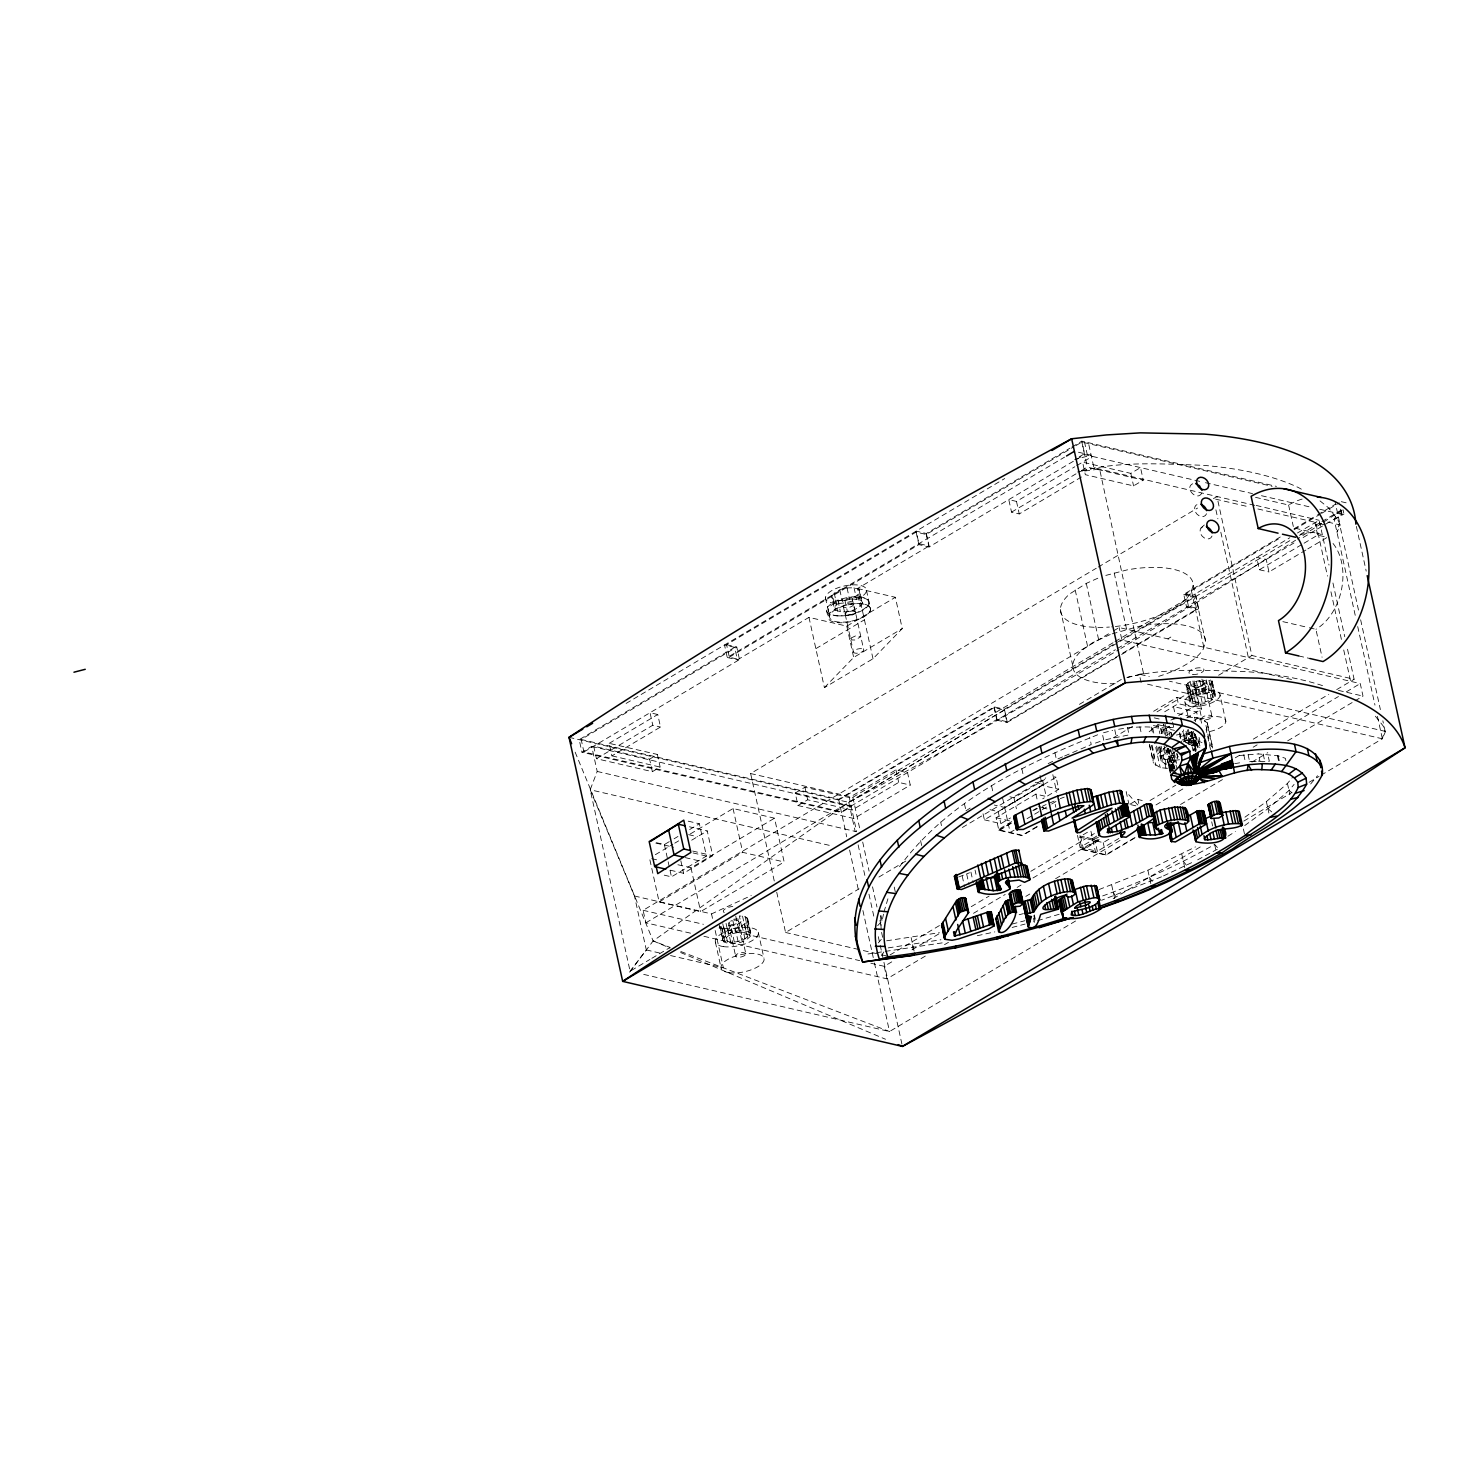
<?xml version="1.0" encoding="UTF-8"?>
<svg xmlns="http://www.w3.org/2000/svg" width="1479" height="1479" viewBox="0 0 1479 1479"><rect width="100%" height="100%" fill="white"/><g stroke="black" fill="none" stroke-linecap="round" stroke-linejoin="round"><path stroke-width="0.75" stroke-dasharray="5 3.75" d="M1176.286 750.315L1167.541 759.245L1169.76 770.411M1177.062 753.846L1177.839 757.396L1169.057 767.749L1169.279 769.098L1176.323 773.24M722.584 940.441L722.676 938.869C728.666 931.234 741.423 928.572 750.167 932.583L750.981 935.486C744.991 943.121 732.234 945.784 723.471 941.772L719.33 925.651L720.218 926.982C728.981 930.994 741.737 928.331 747.727 920.696L746.913 917.793L745.12 916.758L739.352 915.908L742.587 930.698M877.676 925.688L882.113 920.77L883.499 914.151M883.961 911.951L888.454 897.05M1321.006 775.236L1382.366 738.779L1384.825 729.776L1382.847 720.809M1105.83 575.405L1127.035 569.914A67.72 26.899 -12.4 0 1 1193.183 585.296L1190.854 592.82A67.72 26.899 -12.4 0 1 1111.468 626.893M1161.218 733.621L1163.437 729.831L1169.482 726.244L1171.386 734.952M1189.837 702.044L1186.195 686.071L1187.951 683.058L1192.74 680.211L1195.956 694.871L1191.187 697.7L1189.837 702.044C1197.509 706.592 1211.042 703.912 1215.461 695.98L1211.819 680.007L1215.461 695.98M1174.418 769.154L1170.111 749.539L1168.724 751.166L1168.244 752.719L1170.055 755.214L1178.356 756.342M1193.183 585.296L1205.57 641.609L1203.24 649.133A67.72 26.899 -12.4 0 1 1158.205 676.495M1167.707 762.018L1171.276 766.751L1172.865 762.055L1177.894 759.078L1176.674 753.199M1186.195 686.071L1186.62 687.384C1194.293 691.95 1207.825 689.269 1212.244 681.32M1195.494 734.176L1197.787 749.077L1193.96 731.68M808.976 617.353L824.413 687.624L872.998 658.765L902.245 628.593L895.368 597.294L846.801 626.153L808.976 617.353L737.429 659.856L734.675 647.34L579.195 739.685L581.95 752.201L591.711 746.414L597.202 771.446L590.195 789.749L630.091 971.222L649.891 959.464M1147.556 684.204L1382.366 738.779L1385.509 731.439L1383.031 725.745L1373.603 714.006M1355.226 615.319L1334.224 519.758L1337.404 512.437L1343.986 513.971L1343.08 509.867M1168.669 748.725L1173.106 768.895L1160.183 767.638L1153.398 763.072L1152.954 759.892L1154.563 756.416L1163.363 749.465M1167.412 745.915L1160.923 751.036L1160.072 755.954L1165.064 759.319L1174.585 760.261L1175.713 765.327L1166.191 764.403L1161.181 761.019L1162.032 756.12L1168.521 750.999M1187.6 717.038L1200.504 718.295L1207.289 722.861L1207.733 726.041L1206.124 729.517L1211.541 754.179M881.632 955.785L883.795 951.977M1201.632 493.394C1196.714 501.621 1184.106 487.774 1192.721 483.707M899.509 866.712C948.021 800.583 1025.779 763.46 1100.117 733.806M831.753 596.277C837.41 588.143 849.852 586.091 858.855 589.197L862.682 603.21C856.914 611.086 843.178 614.617 834.563 609.459L831.753 596.277L832.085 598.2C840.701 603.358 854.437 599.827 860.205 591.933M862.682 603.21L861.333 600.456C852.329 597.35 839.887 599.42 834.23 607.536L834.563 609.459M629.61 972.184L653.145 940.921L848.78 802.357L1004.259 710.012L1007.014 722.51L1119.64 655.622M630.091 971.222L646.305 949.925L634.454 895.997L590.195 789.749L831.716 845.896M1244.948 817.184L1266.375 801.618L1287.433 783.426L1292.517 777.325M1244.726 825.559L1267.928 808.699L1289.004 790.507L1294.088 784.406M1310.653 783.981L1317.549 775.717M1165.452 736.228L1171.849 731.624M1167.744 749.409L1165.507 753.218L1166.062 754.863L1170.277 757.137L1177.635 757.562M1182.146 740.11L1190.484 735.969L1192.351 732.789L1196.067 749.687M878.323 942.862L881.262 939.424M824.413 687.624L853.679 657.434L902.245 628.593M1149.146 731.754L1157.946 724.802L1159.906 733.769M1200.966 528.058L1204.313 524.971M1170.832 637.042L1167.911 638.873M1097.806 578.234L1086.289 583.392L1069.409 594.133A67.72 26.899 -12.4 0 0 1109.379 627.059M1191.834 731.439L1185.788 735.026L1177.58 737.429M965.99 810.825L971.407 807.257M1321.727 523.307L1312.428 529.316A4817.232 1913.142 -12.4 0 1 1297.434 539.022M1323.576 522.105L1342.156 510.07M670.246 870.188L683.594 873.294L712.712 855.712L707.258 830.939L689.454 826.798M1227.847 836.264L1235.39 831.568M649.632 759.171L657.36 754.438L660.152 767.083L652.368 771.687L596.444 758.69L593.689 746.174L649.632 759.171L652.368 771.687M1280.259 537.006L1183.755 594.336L1186.509 606.852L1295.364 542.146M989.969 809.679L998.196 811.62L1056.08 777.196L1058.742 789.287L1042.713 798.789M626.098 703.431L1004.722 478.53M726.577 644.678L736.764 647.044L739.518 659.56L729.332 657.194L726.577 644.678L916.111 532.107L926.279 534.474L1073.976 446.75M926.335 533.494L929.089 546.01L918.921 543.643L916.167 531.146L926.335 533.494L1070.001 448.155M1071.979 446.991L1081.815 441.149L1276.451 486.388M1119.695 654.938L1007.162 721.77L996.994 719.404L841.403 811.823L583.928 751.979L581.173 739.463L736.764 647.044M1075.954 445.586L1081.852 442.073L1272.162 486.314M734.675 647.34L724.507 644.973L727.261 657.489L1064.547 457.14M729.332 657.194L918.866 544.623L929.034 546.99L1084.606 454.589L1203.222 482.172M872.998 658.765L857.543 588.513L929.089 546.01M583.928 751.979L739.518 659.56M609.182 743.345L657.748 714.505L660.503 727.021L611.936 755.861L609.182 743.345L657.36 754.438M1081.445 476.996L1019.253 513.934L1011.544 512.141L1008.789 499.625L1016.498 501.418L1074.808 466.772M1076.749 465.626L1092.297 456.401M596.444 758.69L652.794 725.228L660.503 727.021M1011.544 512.141L1079.578 471.727M1081.537 470.562L1087.361 467.105L1143.267 480.12L1140.512 467.604L1130.806 473.372L1082.591 462.169L1085.327 474.685L1133.561 485.888L1143.267 480.12M815.853 648.652L864.42 619.793M774.256 880.985L750.629 773.535L1096.253 568.25M1098.231 567.067L1197.546 508.073M1213.446 498.626L1216.94 496.556L1251.881 655.493L1354.117 679.268L1346.74 645.676M656.528 842.734L664.367 844.564L672.15 839.943M674.091 838.778L677.974 836.467M689.639 829.553L699.364 823.766L706.463 856.064L671.466 876.844L661.668 874.57M655.345 854.696L672.834 844.306M674.775 843.159L678.658 840.848M690.323 833.934L733.066 808.532L774.534 818.183L784.166 861.98L700.621 911.6L659.153 901.968L649.521 858.171M691.691 840.183L707.258 830.939M795.24 793.021L804.946 787.253L849.316 797.569L895.941 769.875L907.514 772.556L910.269 785.072L853.919 818.534L797.994 805.537L795.24 793.021L851.164 806.018M677.9 864.753L690.989 867.803L774.534 818.183M797.994 805.537L807.7 799.769L852.07 810.085L898.696 782.391L910.269 785.072M690.527 933.175L645.879 922.804L643.125 910.288L1111.709 631.958M1113.576 630.867L1119.159 627.54L1360.255 683.575L1363.009 696.091L1355.078 700.806M659.153 901.968L742.698 852.348L784.166 861.98M581.173 739.463L838.667 799.307L994.239 706.888L1004.407 709.254L1193.941 596.684L1196.677 609.2L1121.674 653.773M1294.051 528.816L1315.7 515.949M1317.678 514.784L1335.408 504.265M838.611 799.991L994.091 707.646L1004.259 710.012M1185.788 594.04L1195.975 596.388L1198.674 608.682L1188.487 606.316L1185.788 594.04L1280.259 537.912M1294.051 529.741L1319.638 514.544M1321.597 513.379L1339.308 502.842M750.629 773.535L852.847 797.292L1113.058 642.736M1115.055 641.553L1289.854 537.727M1297.434 532.995L1319.176 520.312L1329.011 565.089M645.879 922.804L1290.446 540.279M1300.281 534.437L1319.971 522.753M1321.93 521.588L1341.619 509.885M1303.128 537.524L1342.1 514.433L1340.714 508.184M994.091 707.646L996.846 720.162L1115.388 649.743M1117.366 648.56L1188.487 606.316M1334.224 519.758L1343.986 513.971M1305.883 550.04L1268.964 571.966L1266.227 559.45L1256.632 557.232L1259.387 569.748L1302.13 544.346M1304.071 543.2L1317.66 535.121L1327.255 537.358L1307.824 548.894M1121.618 654.457L1198.674 608.682M651.869 958.3L669.691 947.706M1079.411 704.355L1122.968 678.491M1153.62 711.288L1176.933 697.441L1200.079 702.821L1201.447 709.07L1186.879 717.74M776.715 892.188L785.571 932.473L859.077 888.824M878.933 877.029L906.738 860.501M962.367 827.482L1045.782 777.917M1113.317 737.799L1133.191 726.004M1157.022 711.843L1210.654 679.989M1218.604 675.274L1251.881 655.493M1009.954 796.811L1013.965 797.754L1047.003 778.12M1164.694 711.769L1178.301 703.69L1201.447 709.07M983.054 813.801L984.385 819.828L1042.27 785.46L1058.742 789.287M1037.408 826.687L1022.229 835.69L998.843 830.255L996.106 817.739L1035.929 794.094L1046.503 796.552M1170.924 720.125L1176.766 716.668M1178.708 715.522L1200.079 702.821M984.385 819.828L1000.839 823.655L1010.471 817.942M1011.71 821.603L998.122 829.682L1022.229 835.284L1037.777 826.058M998.843 830.255L1012.135 822.379M999.822 830.089L1011.47 823.156M1032.841 810.455L1036.742 808.163M1027.055 818.663L1032.749 815.299M1034.653 814.171L1040.329 810.788M1042.233 809.66L1049.813 805.149M1051.717 804.021L1059.297 799.51M1194.089 720.532L1197.972 718.221L1196.585 711.954L1173.439 706.574L1174.825 712.841L1197.972 718.221M1014.058 830.181L1010.175 832.492L1002.374 797.033M1130.141 804.114L1137.924 799.473L1142.232 800.49M1083.146 834.803L1088.821 831.42M939.442 925.558L887.807 956.247L881.133 954.694M971.222 906.682L989.1 896.071M1030.826 871.297L1094.386 833.546M1149.996 800.509L1175.823 785.164M1253.286 739.149L1328.771 694.317M1336.72 689.602L1354.117 679.268M1092.537 838.575L1100.302 833.953M1077.488 835.376L1080.132 847.356L1096.161 837.835M1079.652 835.875L1094.719 839.388L1098.601 837.059M870.835 963.217L884.239 966.323L892.17 961.609M912.007 949.832L939.775 933.341M973.496 913.319L1005.221 894.462M1017.127 887.4L1021.083 885.034M1032.989 877.971L1098.453 839.092M1155.968 804.927L1185.714 787.253M1235.298 757.803L1241.251 754.272M1253.157 747.209L1257.132 744.843M1267.041 738.945L1338.44 696.535M1346.371 691.821L1360.255 683.575M1108.899 839.222L1103.223 842.605L1079.356 837.059L1082.11 849.575L1099.156 839.443M1080.594 836.282L1083.515 849.538L1100.986 839.148M1118.882 838.482L1095.569 852.348L1090.559 829.553M703.93 936.299L886.975 978.839L926.649 955.286M944.508 944.674L948.464 942.326M1025.834 896.385L1029.791 894.019M1055.581 878.711L1121.027 839.832M1180.538 804.484L1224.168 778.564M1251.937 762.073L1267.817 752.645M1287.636 740.868L1353.1 701.989M1135.059 837.428L1105.922 854.751L1083.515 849.538M1082.11 849.575L1105.959 855.121L1134.375 838.242M1075.566 921.01L889.508 1031.529L641.276 973.829M1113.188 898.677L1200.264 846.949M1243.821 821.085L1291.315 792.855M1309.137 782.28L1319.028 776.401M1098.989 889.582L1147.87 870.225L1195.494 846.894M1102.668 895.923C1141.363 881.983 1178.818 864.679 1214.647 844.472L1220.711 851.054M1197.676 859.835L1217.291 849.26M1048.149 763.608L1054.342 760.557M1033.803 810.326L1037.426 808.551M958.669 876.992L969.521 872.776M1163.529 875.882L1191.649 862.664M634.454 895.997L711.528 913.911L751.277 895.534M1046.115 804.558L1042.603 806.11L1043.527 810.289M1062.551 756.878L1056.413 759.54L1054.86 752.441M1064.603 756.009L1078.949 749.835M1081.001 748.947L1091.243 744.529L1089.69 737.448M1049.572 803.06L1054.435 800.971L1055.821 807.238M1161.514 876.825L1101.578 900.267M1060.203 798.642L1064.233 797.126M1110.193 634.546L1092.389 642.829L1081.796 650.446A67.72 26.899 -12.4 0 0 1117.033 683.649M1112.208 633.844L1139.422 626.227A67.72 26.899 -12.4 0 1 1205.57 641.609M1195.956 694.871L1208.99 692.486L1215.035 694.649M1095.403 743.087L1103.759 740.166L1102.188 733.085L1112.689 730.423M1183.255 741.848L1197.324 736.468L1199.783 747.671M1059.186 914.262L1033.747 921.787M1127.035 677.419C1166.284 667.417 1207.788 670.449 1247.869 671.743A317.708 126.177 -12.4 0 1 1324.093 686.145M1019.142 914.725L1023.413 913.615M1012.154 924.042L1024.965 920.696M1012.135 927.462L1025.095 924.061M1081.648 470.914C1120.897 460.986 1162.383 463.962 1202.482 465.275A317.708 126.177 -12.4 0 1 1298.544 487.608L1302.223 489.678M1105.848 739.648L1129.087 734.878L1127.534 727.797L1114.778 729.886L1116.349 736.986M1127.09 677.53L1143.563 673.703L1099.6 469.028L1077.562 471.986M1081.925 470.969L1098.158 467.235M1141.122 682.522L1139.255 674.202L1143.563 673.703M977.286 935.708L994.812 931.899M1177.913 718.202L1172.015 719.423L1173.993 728.389M886.642 940.792L939.368 932.676M888.195 947.891L940.921 939.757M942.178 942.881L865.677 954.325M1239.531 755.51L1258.333 753.92L1278.17 755.806L1285.399 758.339L1286.564 763.663M1234.706 763.645L1243.21 762.24M1183.588 740.739L1194.477 740.313L1202.002 742.532M1174.585 760.261L1180.279 759.688M1248.091 754.623L1249.644 761.703L1269.333 761.297L1267.78 754.216M1127.534 727.797C1142.065 726.707 1158.131 725.265 1171.313 732.715L1172.477 738.021M1249.644 761.703L1259.905 761.001L1258.333 753.92M1198.36 747.228L1197.824 745.564L1193.59 743.29L1186.25 742.883L1183.385 729.831M1198.803 741.108L1199.931 746.192L1190.41 745.25L1189.282 740.184M1188.82 744.066L1195.18 746.34L1193.775 750.888L1190.484 735.969M1385.509 731.439L1169.445 681.209M1341.287 501.677L1347.387 503.1M1078.468 452.241L1091.151 455.199L1074.808 459.47L1084.569 453.665L1081.815 441.149M1205.477 482.69L1252.51 493.616M1261.458 495.705L1310.745 507.149M1319.693 509.238L1342.1 514.433M1255.542 497.332L1288.597 505.023A87.316 61.563 -76.9 0 1 1302.87 498.867M1254.728 505.337L1093.905 467.715L1088.396 442.683M1256.207 505.43L1319.176 520.312M1327.865 522.087L1340.159 524.953L1336.979 532.274L1339.419 523.307L1358.665 610.845M1215.664 499.144L1248.997 506.89M1257.889 508.961L1315.681 522.401L1327.476 576.126M1324.518 524.842L1314.923 522.605L1317.66 535.121M1295.068 528.206L1314.905 532.828M1259.387 569.748L1268.964 571.966M1183.755 594.336L1193.941 596.684M1282.866 621.642L1307.122 627.262M1309.322 627.78L1315.922 629.314L1322.078 657.268M1186.509 606.852L1196.677 609.2M1298.765 655.937L1309.802 658.488M1291.574 679.49L1121.914 640.056L1119.159 627.54M1338.458 690.397L1363.009 696.091M857.543 588.513L895.368 597.294M1140.346 674.442L1149.294 676.532M1154.249 717.851L1160.571 719.33M1157.743 724.599L1170.37 727.539M1153.454 725.542L1174.492 730.423M727.261 657.489L737.429 659.856M996.846 720.162L1007.014 722.51M1054.398 776.808L1056.08 777.196M1035.245 782.446L1043.527 784.369L1004.666 807.46L994.313 805.057M1130.991 804.705L1137.203 806.147M657.748 714.505L650.039 712.712L652.794 725.228M1038.683 806.61L1047.187 808.569M1042.824 807.959L1046.966 808.921M996.106 817.739L1010.933 821.196M1080.132 847.356L1097.344 851.349L1094.719 839.388M569.027 737.318L848.78 802.357A4817.232 1913.142 -12.4 0 0 1118.974 649.595M591.711 746.414L851.109 806.702L841.348 812.507L581.95 752.201M611.936 755.861L660.152 767.083M597.202 771.446L856.618 831.734L849.316 797.569M688.216 821.178L699.364 823.766M688.622 834.655L697.533 836.726M692.671 851.054L712.712 855.712M655.844 843.085L673.648 847.227M693.096 852.939L706.463 856.064M685.221 857.617L703.024 861.758M651.703 858.67L658.247 860.186M785.571 932.473L861.129 950.036M863.348 950.553L878.914 954.177M643.125 910.288L703.412 924.301M719.034 927.925L859.669 960.629M646.305 949.925L659.523 952.994M670.523 955.545L723.379 967.839L714.986 929.644M1174.973 768.507L1170.998 765.235M575.146 752.164L653.145 940.921L670.172 947.447M680.821 951.515L889.508 1031.529L873.756 959.834M653.145 940.921L670.042 948.076M680.617 952.531L885.533 1039.256M1173.013 769.45L1169.057 767.749L1176.267 772.962M1169.076 767.046L1173.032 768.988M1169.113 766.344L1173.05 768.507M1170.092 761.334L1171.608 762.295M1170.481 765.438L1173.956 767.915M1289.004 790.507L1292.128 792.799M1320.026 500.9L1328.197 507.537L1337.626 519.277L1340.159 524.953L1335.112 502.01M1267.928 808.699L1274.972 814.633M1171.849 764.551L1174.881 767.324M1137.813 804.983L1126.166 791.709L1128.921 804.225M1183.366 861.351L1188.876 868.228M1149.442 877.306L1155.561 886.254M1113.243 892.151L1117.495 899.583M1356.372 526.413L1366.208 571.134M1340.436 509.183L1341.342 513.342M1360.643 619.812L1380.388 709.587M1357.704 626.541L1374.971 705.113M1377.448 716.335L1382.366 738.779M1332.949 583.003L1344.762 636.728M1330.934 591.785L1341.767 641.036M1343.727 650.002L1350.623 681.338M1288.597 505.023L1293.33 526.524M1287.433 783.426L1289.947 794.833M1278.17 755.806L1279.723 762.887M1277.412 755.695L1278.965 762.776M1215.904 509.83L1217.883 518.778M1220.822 532.218L1248.387 657.582M1263.195 754.068L1264.748 761.149M1266.375 801.618L1268.89 813.043M1243.784 754.808L1245.336 761.888M1220.064 695.13A17.988 7.136 -12.4 0 1 1193.571 706.278A17.988 7.136 -12.4 0 1 1193.682 693.633A17.988 7.136 -12.4 0 1 1220.064 695.13L1225.832 721.345M1191.445 590.897L1203.832 647.229M1211.782 682.799L1215.017 697.441M1210.987 681.043L1213.741 693.596M1243.414 829.035L1244.837 835.543M1210.469 684.333L1213.704 698.994M1208.916 680.303L1211.689 692.856M1208.398 685.831L1211.615 700.473M1206.235 679.933L1208.99 692.486M1204.553 682.614A5.232 2.071 -12.4 0 1 1197.25 686.053A5.232 2.071 -12.4 0 1 1196.511 682.522A5.232 2.071 -12.4 0 1 1204.553 682.614L1211.985 716.409A5.232 2.071 -12.4 0 1 1204.682 719.848A5.232 2.071 -12.4 0 1 1203.943 716.317A5.232 2.071 -12.4 0 1 1211.985 716.409M1203.093 679.97L1205.847 692.523M1201.909 679.101L1205.126 693.762M1202.538 688.29L1205.755 702.932M1199.728 680.395L1202.482 692.948M1207.289 722.861L1212.706 747.524L1210.247 744.88L1204.812 720.218M1207.733 726.041L1213.15 750.685M1199.173 689.085L1202.39 703.745M1196.345 681.19L1199.118 693.743M1194.108 680.95L1197.343 695.611A10.464 4.16 -12.4 0 0 1197.269 702.969A10.464 4.16 -12.4 0 0 1212.706 696.48A10.464 4.16 -12.4 0 0 1197.343 695.611M1195.79 689.528L1199.025 704.17M1194.329 684.851L1201.743 718.646M1200.504 718.295L1201.983 725.024M1192.666 689.547L1195.882 704.207M1190.04 681.56L1193.257 696.221M1189.966 689.196L1193.183 703.838M1189.282 686.607L1192.518 701.249M1187.951 683.058L1191.187 697.7M1194.625 717.204L1195.605 721.697M1199.062 737.374L1200.042 741.866L1185.308 742.44L1182.83 731.236L1185.03 741.829M1187.914 688.456L1191.131 703.098M1186.639 684.592L1189.874 699.253M1195.42 734.693L1197.824 745.564M1193.331 731.181L1196.197 744.233M1194.477 740.313L1195.587 745.379M1191.889 731.421L1196.141 751.018M1211.708 821.788L1212.614 825.966M1184.808 701.564L1188.173 716.853M1192.166 734.934L1195.513 750.167M1191.205 732.419L1195.587 751.24M1191.002 732.401L1195.198 751.48M1190.909 732.771L1191.889 737.152M1214.647 844.472L1216.551 853.161M1188.376 729.517L1193.035 750.74M1130.806 473.372L1133.561 485.888M1187.341 729.776L1190.207 742.828M1188.303 737.54L1190.151 745.971M1186.01 731.255L1189.264 746.026M1185.788 735.026L1187.711 743.734M1176.933 697.441L1178.301 703.69M1179.613 732.549L1181.998 743.419M1179.632 733.843L1181.037 740.184M1174.197 752.441L1176.618 763.46M1168.965 731.236L1170.518 738.317M1172.292 747.967L1176.6 767.583M1172.718 753.255L1173.679 757.599M1166.062 727.945L1167.985 736.653M1170.85 749.742L1174.659 767.102M1165.027 724.044L1167.486 735.266M1165.803 735.081L1163.381 724.118A12.571 4.992 -12.4 0 0 1175.657 726.984M1168.373 748.429L1170.277 757.137M1170.296 757.47L1172.81 768.895M1168.225 748.892L1173.032 770.762M1163.437 729.831L1164.398 734.176M1167.282 748.337L1172.551 772.315M1167.171 748.115L1172.052 770.3M1168.928 758.357L1171.904 771.946M1170 765.697L1171.165 771.003M1166.247 749.687L1167.689 756.213M1161.163 728.666L1162.734 735.747M1168.965 764.551L1170.518 771.631M1167.541 759.245L1171.017 775.014M1160.571 728.463L1162.124 735.562M1167.523 759.966L1170.481 774.256M1164.139 746.174L1166.062 754.863M1163.548 748.411L1164.657 753.495M1165.064 759.319L1166.191 764.403M1161.144 746.303L1166.062 768.729M1159.961 746.692L1162.032 756.12M1159.499 747.024L1162.993 762.979M1158.297 747.08L1160.849 758.69M1181.795 854.27L1185.271 870.022M1160.072 755.954L1161.181 761.019M1152.696 728.204L1154.175 734.915M1156.633 746.137L1158.112 752.848M1151.272 727.169L1152.825 734.25M1155.746 747.45L1160.183 767.638M1114.205 572.946L1126.591 629.259M1152.104 745.213L1154.563 756.416M1084.458 441.759L1087.194 454.275M1151.438 745.527L1155.875 765.697M1149.516 744.196L1152.954 759.892M1149.46 745.139L1153.398 763.072M1081.852 442.073L1087.361 467.105M1139.884 726.873L1141.437 733.954M1137.924 799.473L1138.812 803.467M1086.289 583.392L1098.657 639.723M1147.87 870.225L1151.346 885.976M1075.196 589.973L1087.583 646.305M1060.406 609.496L1072.774 665.809M1103.223 842.605L1105.959 855.121M1111.69 885.071L1114.667 898.659M1016.498 501.418L1019.253 513.934M1052.826 774.663L1056.709 792.337M1042.621 780.209L1046.282 796.885M1040.051 775.384L1042.27 785.46M1035.929 794.094L1037.297 800.342M1021.841 768.747L1023.394 775.828M1004.407 709.254L1007.162 721.77M994.239 706.888L996.994 719.404M1013.965 797.754L1016.406 808.791M1034.339 914.946L1035.263 919.106M1033.839 915.538L1035.208 921.787M1033.451 918.219L1034.357 922.397M998.196 811.62L1000.839 823.655M991.577 785.904L992.742 791.228M926.279 534.474L929.034 546.99M916.111 532.107L918.866 544.623M964.419 803.744L965.602 809.05M975.049 870.133L975.974 874.292M970.927 872.111L973.219 882.538M966.711 874.126L969.004 884.553M962.237 876.123L964.53 886.55M940.681 822.047L941.457 825.596M866.509 590.38L870.465 609.311A21.649 8.597 -12.4 0 1 838.556 622.714A21.649 8.597 -12.4 0 1 838.685 607.518A21.649 8.597 -12.4 0 1 870.465 609.311M920.585 840.645L921.75 845.951M858.855 589.197L861.333 600.456M857.765 595.279L860.242 606.538M895.941 769.875L898.696 782.391M854.049 587.755L856.526 599.013M853.568 604.264A5.232 2.071 -12.4 0 1 846.265 607.703A5.232 2.071 -12.4 0 1 845.526 604.19A5.232 2.071 -12.4 0 1 853.568 604.264L855.232 611.788A5.232 2.071 -12.4 0 1 847.929 615.227A5.232 2.071 -12.4 0 1 847.19 611.696A5.232 2.071 -12.4 0 1 855.232 611.788M855.454 612.269A5.232 2.071 -12.4 0 1 848.17 615.708A5.232 2.071 -12.4 0 1 847.412 612.195A5.232 2.071 -12.4 0 1 855.454 612.269L863.718 649.817A5.232 2.071 -12.4 0 1 856.415 653.256A5.232 2.071 -12.4 0 1 855.675 649.725A5.232 2.071 -12.4 0 1 863.718 649.817M852.144 598.292L854.622 609.551M847.079 588.032L849.556 599.291M844.897 600.197L847.375 611.456M839.813 589.918L842.29 601.195M843.344 606.501L844.99 614.007M845.23 614.506L853.494 652.054M846.801 626.153L853.679 657.434M837.927 600.456L840.405 611.714M911.138 937.594L914.114 951.182M834.193 592.95L836.67 604.208M835.136 599.938L837.613 611.197M833.102 599.013L835.58 610.291M894.24 887.086L895.664 893.593M825.448 597.867L829.571 616.632M826.502 610.161L828.018 617.057M880.948 915.464L882.113 920.77M852.847 797.292L859.743 828.628M862.701 842.069L869.097 871.168M872.536 886.845L876.973 906.997M879.931 920.419L881.41 927.13M881.576 932.399L882.741 937.723M848.78 802.357L855.176 831.457M858.134 844.897L865.03 876.234M868.968 894.148L874.366 918.792M878.304 936.688L902.43 1046.411M884.239 966.323L886.975 978.839M838.667 799.307L846.691 836.8M849.612 850.055L858.486 890.376M862.904 910.546L873.257 957.597M804.946 787.253L807.7 799.769M733.066 808.532L742.698 852.348M758.265 932.269L763.996 958.337M747.801 919.125L751.055 933.915M747.727 920.696L750.981 935.486M746.913 917.793L750.167 932.583M746.673 922.36L749.927 937.15M745.12 916.758L748.374 931.548M744.732 924.042L747.986 938.832M742.532 916.13L745.786 930.92M742.033 925.595L745.287 940.404M738.687 921.269L745.841 953.807A5.232 2.071 -12.4 0 1 738.539 957.246A5.232 2.071 -12.4 0 1 737.799 953.715A5.232 2.071 -12.4 0 1 745.841 953.807M738.76 926.945L742.014 941.735M735.747 916.13L739.001 930.92M735.137 927.98L738.372 942.77M732.937 921.01L735.266 931.585M731.384 928.646L734.638 943.436M729.313 922.046L731.643 932.62M728.463 923.506L735.618 956.044M727.797 928.867L731.051 943.657M726.041 923.395L728.352 933.952M724.599 928.646L727.853 943.436M723.804 927.074L725.653 935.523M722.75 923.691L726.004 938.481A11.166 4.437 -12.4 0 0 739.888 940.958A11.166 4.437 -12.4 0 0 745.065 932.676A11.166 4.437 -12.4 0 0 726.799 937.205M722.029 928.017L725.265 942.807M721.401 926.63L723.712 937.205M719.885 926.205L723.471 941.772M711.528 913.911L712.508 918.404M715.392 942.086L721.123 968.153M690.989 867.803L700.621 911.6M680.839 860.778L683.594 873.294M664.367 844.564L667.695 859.632M668.157 861.776L671.466 876.844M912.691 944.674L913.504 955.157M880.634 915.815L881.188 930.624M1295.567 540.223A4817.232 1913.142 -12.4 0 1 1120.86 648.468M1199.432 719.848A17.988 7.136 -12.4 0 1 1225.241 719.552A17.988 7.136 -12.4 0 1 1208.14 731.846M1333.041 543.477A51.34 36.199 -76.9 0 1 1315.922 629.314M1299.468 535.306A51.34 36.199 -76.9 0 1 1323.908 535.749M734.046 920.197A5.232 2.071 -12.4 0 1 738.65 921.768A5.232 2.071 -12.4 0 1 732.512 924.652A5.232 2.071 -12.4 0 1 728.611 922.748M730.644 921.177A5.232 2.071 -12.4 0 1 732.271 920.585M1206.55 513.749A6.988 5.287 47.5 0 1 1196.788 513.952A6.988 5.287 47.5 0 1 1197.824 504.247M1212.004 536.064A6.988 5.287 47.5 0 1 1202.261 536.267A6.988 5.287 47.5 0 1 1203.277 526.561M1176.415 735.063A12.571 4.992 -12.4 0 1 1190.244 734.897A12.571 4.992 -12.4 0 1 1188.247 741.423M1204.017 680.414A7.672 3.05 -12.4 0 1 1203.019 685.683A7.672 3.05 -12.4 0 1 1191.815 685.609A7.672 3.05 -12.4 0 1 1200.486 680.395M733.602 919.272A7.672 3.05 -12.4 0 1 741.071 920.751A7.672 3.05 -12.4 0 1 734.86 925.225A7.672 3.05 -12.4 0 1 726.3 924.523M724.285 912.617A7.672 3.05 -12.4 0 1 724.858 909.067A7.672 3.05 -12.4 0 1 732.789 906.498M850.758 638.152L852.07 639.963L855.25 640L860.833 636.673L856.175 635.6L850.758 638.152M860.445 597.479L856.193 599.605A20.946 8.319 -12.4 0 1 825.522 598.588A20.946 8.319 -12.4 0 1 853.069 584.852A20.946 8.319 -12.4 0 1 860.445 597.479M863.2 609.995L858.929 612.121A20.946 8.319 -12.4 0 1 828.277 611.104A20.946 8.319 -12.4 0 1 855.823 597.368A20.946 8.319 -12.4 0 1 863.2 609.995M864.586 616.262L860.316 618.388A20.946 8.319 -12.4 0 1 829.645 617.372A20.946 8.319 -12.4 0 1 857.21 603.635A20.946 8.319 -12.4 0 1 864.586 616.262M729.055 972.664A21.982 8.726 -12.4 0 0 763.867 960.684A21.982 8.726 -12.4 0 0 734.749 956.377A21.982 8.726 -12.4 0 0 729.055 972.664M723.323 946.597A21.982 8.726 -12.4 0 0 758.135 934.617A21.982 8.726 -12.4 0 0 729.018 930.309A21.982 8.726 -12.4 0 0 723.323 946.597M837.04 615.837A21.649 8.597 -12.4 0 0 868.949 602.434A21.649 8.597 -12.4 0 0 837.169 600.622A21.649 8.597 -12.4 0 0 837.04 615.837M1192.85 674.572A7.672 3.05 -12.4 0 0 1203.998 669.728A7.672 3.05 -12.4 0 0 1192.555 669.247A7.672 3.05 -12.4 0 0 1192.85 674.572"/><path stroke-width="1.5" d="M1092.685 797.292L1108.825 792.245L1120.028 790.415L1121.637 791.45L1124.391 803.966L1120.342 807.774L1080.021 832.603L1076.657 832.492L1076.435 831.087L1112.005 808.218L1091.447 814.43L1048.574 831.032L1043.841 830.791L1083.922 805.741L1079.947 805.704L1057.189 813.487L1023.302 829.442L1016.535 829.516L1013.781 817L1014.539 815.484L1029.957 807.46L1057.67 796.035L1076.934 790.156L1087.416 788.547L1091.058 789.971L1093.314 801.71M1066.1 917.775C1008.086 936.299 948.335 949.463 887.881 956.858C874.385 919.716 899.177 882.242 924.042 856.396C971.574 809.494 1032.046 778.546 1093.147 753.218C1119.973 745.028 1159.203 731.772 1181.481 755.288L1181.961 760.465L1179.743 766.067L1171.017 775.014L1171.664 779.082L1174.751 782.52L1174.474 780.986C1179.114 772.574 1193.313 769.856 1201.392 774.608L1201.373 777.547L1194.958 782.151M1187.156 816.704L1197.029 811.139L1203.536 810.973L1206.624 823.951L1175.324 841.976L1170.924 841.274L1169.593 834.23M1189.301 784.887L1188.229 773.609L1196.807 773.517L1199.321 774.7L1200.338 776.42L1197.953 780.376L1191.224 784.776L1187.101 781.374L1183.607 774.867L1179.632 776.641L1176.045 780.857L1181.333 784.776L1189.134 785.331L1196.215 781.892L1200.338 776.42M1204.498 740.665L1206.051 747.745L1195.05 772.334L1191.39 756.527L1187.859 763.534L1195.05 772.334L1196.271 753.606L1195.79 758.024M1016.535 829.516L1013.836 816.297M1188.672 821.566L1184.864 807.645L1174.751 807.09L1159.998 810.067L1153.213 813.764L1155.875 828.61L1163.123 833.324L1155.413 835.006L1142.564 834.729L1139.033 836.837C1148.887 840.996 1163.696 838.759 1172.348 831.66L1172.329 830.847C1153.768 824.949 1174.197 821.048 1181.943 824.062C1191.612 825.726 1188.857 813.949 1185.973 808.477M1190.65 784.536C1214.795 781.984 1236.703 767.934 1261.809 769.672L1262.326 763.645C1277.32 764.162 1297.268 763.626 1306.105 778.176L1306.66 784.129C1289.022 816.112 1251.086 832.196 1222.246 852.699C1182.96 874.865 1141.714 893.575 1099.1 908.383M955.859 946.153L955.693 947.78L910.75 955.73L862.664 962.016C828.462 882.353 915.076 818.793 972.96 781.873C1038.424 747.08 1113.835 698.328 1191.094 721.493A87.964 34.941 -12.4 0 1 1204.627 736.856M996.828 938.832L996.994 937.187M1129.919 816.759L1125.87 815.687L1123.116 803.171L1127.164 804.243L1129.919 816.759L1108.474 829.553L1107.142 832.492L1117.237 831.568L1132.248 825.929L1129.494 813.413L1146.484 803.837L1151.531 804.465L1154.193 817.813L1152.954 819.107L1126.148 837.225L1121.045 836.726L1120.25 831.993M1154.193 817.813L1153.435 816.463L1149.22 816.353L1132.248 825.929M1192.85 773.184L1191.261 780.616L1187.064 785.515L1179.114 783.852L1174.308 780.542M1131.01 743.549L1131.916 737.688C1151.032 736.745 1177.395 733.103 1189.855 751.166L1190.262 757.507L1195.05 772.334L1198.23 752.423L1197.324 756.915M1247.241 770.559L1248.147 764.698L1262.326 763.645M968.653 912.469L966.545 910.029L960.111 912.155L945.155 935.615L944.767 939.276L952.051 940.274L958.447 938.98L988.471 929.034L994.091 925.928L991.374 912.155L988.822 911.748L962.57 920.77L965.325 933.286L954.417 935.985L956.654 930.383L968.653 912.469L965.787 898.511L961.886 897.661L956.58 900.6L941.957 924.061L944.268 938.222M1208.01 805.168C1210.284 801.988 1217.235 799.492 1220.138 802.857L1222.874 815.373L1218.807 817.961L1211.172 818.479L1208.01 805.168L1209.619 806.24M1210.765 817.684C1213.02 814.504 1219.972 812.008 1222.874 815.373M1020.214 890.136L1023.302 903.318L1019.992 906.22L1012.172 906.867L1009.344 894.092L1012.616 890.765L1020.214 890.136L1022.451 902.282M1023.302 903.318L1017.201 902.634L1013.207 904.723L1012.172 906.867M856.859 943.195C852.773 858.06 943.713 808.163 1006.774 770.651C1062.957 742.846 1128.329 707.72 1192.647 728.574A87.964 34.941 -12.4 0 1 1206.051 747.745C1198.008 758.357 1201.059 781.041 1185.289 785.367L1178.375 782.336C1181.924 776.161 1191.686 774.478 1197.953 777.159L1197.953 780.376L1188.728 784.979L1195.79 782.151L1199.303 778.509M914.595 953.345L913.504 955.157L879.469 959.594C859.17 899.177 916.998 848.576 960.481 816.537C1013.3 782.964 1069.299 748.337 1131.916 737.688M1121.045 836.726C1135.835 822.879 1104.739 843.363 1098.823 834.803L1098.601 832.159L1103.001 827.852L1125.87 815.687M1193.035 829.959L1195.919 841.643C1205.33 844.62 1234.152 844.509 1223.41 827.279M1192.499 783.408L1191.224 784.776M1058.594 907.921C1026.241 915.057 1051.809 897.938 1065.656 895.091C1069.465 900.914 1081.204 891.356 1070.426 891.504C1056.191 892.151 1040.55 898.437 1033.95 911.803L1027.831 913.634L1025.705 915.649L1031.418 916.573L1028.238 926.889C1036.871 930.92 1038.591 919.956 1040.735 914.336L1057.892 909.289L1056.302 897.494M1100.709 908.975C1092.833 907.089 1081.204 918.311 1071.221 914.928L1071.757 911.914C1080.909 908.735 1094.257 908.846 1099.784 899.953L1096.401 886.106L1086.436 885.736L1075.122 889.378L1077.877 901.894L1061.737 912.229L1063.105 913.652L1063.216 917.59C1075.584 920.899 1090.485 916.056 1100.709 908.975L1098.065 895.904M1097.048 887.437L1099.359 901.284M1061.441 913.061L1058.687 900.545L1066.951 894.129M1071.203 882.981C1075.51 876.64 1060.443 879.413 1057.54 880.356C1046.855 883.166 1036.095 888.897 1031.196 899.287L1025.076 901.118L1022.95 903.133M1195.328 840.386C1206.217 828.647 1225.906 821.843 1242.009 824.006L1242.397 824.857C1232.414 831.05 1218.234 826.077 1207.862 835.247C1195.161 844.065 1220.545 837.336 1225.703 837.706M1181.961 760.465L1190.41 757.1L1206.051 747.745L1197.435 770.744L1197.879 772.722M1100.339 906.109C1150.921 888.066 1199.876 865.012 1244.837 835.543C1262.493 820.235 1288.061 809.568 1298.211 787.475L1297.73 782.299C1290.52 770.226 1274.214 770.097 1261.809 769.672M1202.908 753.994L1229.437 746.47A87.964 34.941 -12.4 0 1 1281.701 742.55C1300.337 743.216 1324.888 752.035 1322.3 774.774C1304.46 809.808 1263.38 826.927 1232.562 848.928C1189.985 873.017 1145.134 893.02 1098.86 908.882M965.658 900.526L965.787 898.511M1143.341 742.624L1146.077 736.634M954.38 876.252L1012.246 850.628L1018.846 850.185L1021.712 863.995L1017.866 866.565L961.424 889.508L957.135 888.768L954.38 876.252L955.674 876.936M957.135 888.768L1015.001 863.144L1021.601 862.701L1021.712 863.995M1197.417 780.838L1197.417 777.862C1191.575 775.366 1182.497 776.919 1179.17 782.668L1181.943 784.961M976.103 882.482L978.1 891.837C987.639 895.941 1000.821 894.813 1009.843 889.008L1008.456 879.783M1013.965 912.007C1004.759 912.672 1001.967 925.281 998.639 931.641C1006.848 937.889 1020.344 909.992 1013.965 912.007L1011.211 899.491L1007.809 900.175L1005.35 901.58L995.885 919.125M1198.766 762.147L1206.051 747.745M1025.927 911.748L1025.483 914.373M1119.973 793.502L1121.637 791.45M1026.888 867.452L1026.722 865.844L1020.75 864.18L1023.505 876.696L1029.476 878.36L1029.643 879.968L1024.559 882.316L1019.16 880.079L1005.794 881.65L1005.517 882.871L1010.286 888.121M1203.536 810.973L1205.792 822.435M1271.256 769.967L1275.397 763.996M978.1 891.837L978.71 889.914L982.148 888.971L993.222 890.709L1000.1 890.136L1001.431 888.99L997.549 884.904L997.364 882.723C1003.834 875.956 1014.89 877.38 1023.505 876.696M1126.425 805.297L1127.164 804.243M1155.968 826.28C1164.916 820.512 1178.43 817.48 1188.728 820.993M1154.729 742.92L1159.148 736.967M1238.773 813.524L1239.254 811.49L1235.52 810.621L1221.543 812.674M1170.961 840.479L1199.173 823.914L1206.291 823.489M1200.116 759.078L1202.871 755.769M1016.591 828.813C1039.811 816.223 1065.712 802.579 1092.593 801.544L1093.776 803.8L1092.426 805.371L1072.09 818.127L1111.579 804.761L1119.714 803.079L1124.391 803.966M1281.627 771.557L1296.066 751.591L1294.513 744.492M1195.79 782.151L1188.894 785.275L1184.679 785.053L1189.134 785.331M1164.028 744.233L1182.331 725.154L1180.778 718.054M1196.511 781.004L1198.877 779.119M1194.403 758.856L1194.329 754.771L1195.05 772.334L1194.607 770.356L1199.598 771.52L1200.042 773.499L1231.711 767.583L1233.357 766.27L1222.283 767.989M1196.252 781.43L1198.415 779.747M1288.856 774.09L1295.918 768.766M1172.44 747.006L1179.687 741.737M650.649 841.366L683.76 820.142L690.859 852.422L657.748 873.645L655.863 865.049M1251.548 770.393L1248.147 764.698L1200.042 773.499L1230.99 753.55A87.964 34.941 -12.4 0 1 1283.273 749.631C1297.083 751.665 1314.332 753.661 1321.597 767.342M989.525 914.946L991.374 912.155M690.453 850.536L683.779 848.983L654.661 866.565L649.17 841.533L678.325 824.21L684.999 825.763M1294.569 777.769L1302.463 772.981M582.8 729.147L569.027 737.318L622.677 981.372L902.43 1046.411A4817.232 1913.142 -12.4 0 0 1366.097 773.369L1405.05 747.819L1367.188 575.608M586.738 726.799L592.635 723.305M1051.957 450.466L1071.646 438.782L1106.403 434.937L1140.401 432.866L1204.35 434.105A331.703 131.742 -12.4 0 1 1304.644 457.436C1332.006 469.12 1354.154 493.468 1355.873 524.176M1066.525 455.976L1074.401 451.298M1170.721 826.04L1178.208 821.751L1180.963 834.267M1229.437 746.47L1230.99 753.55L1199.598 771.52C1199.432 779.174 1191.316 784.831 1184.069 784.887L1185.326 782.169L1189.19 780.82L1194.625 782.077L1193.017 783.962L1186.768 783.778L1177.062 778.749M1230.99 753.55L1197.435 770.744L1212.946 758.117L1230.99 753.55L1234.484 772.667M1181.481 755.288L1189.855 751.166L1180.039 753.754M1297.73 782.299L1306.105 778.176M1177.266 750.019L1186.232 745.952L1174.788 748.466M1192.111 784.147L1195.014 782.853M1085.752 905.24C1099.969 898.456 1076.157 902.837 1074.678 908.291L1085.752 905.24L1084.828 901.081M1205.533 818.479L1211.264 816.131M1233.357 766.27L1200.042 773.499L1232.247 760.335L1221.377 764.07M1298.211 787.475L1306.66 784.129M1077.877 901.894L1093.905 897.679L1097.215 897.827L1099.784 899.953M965.325 933.286L990.671 924.504L994.258 925.151M1222.19 767.379L1233.19 765.419L1200.042 773.499L1232.562 762.036L1221.783 765.198M1198.082 763.312L1212.946 758.117L1211.393 751.036M1213.205 772.833L1219.066 770.781L1221.894 775.865L1201.373 777.547L1214.536 778.435M1206.124 769.283L1200.282 772.075M887.881 956.858L879.469 959.594L862.664 962.016L855.306 936.115M1212.614 772.851L1219.066 770.781L1214.74 770.947M1213.113 772.704L1219.066 770.781L1212.262 771.483M1212.669 772.796L1219.066 770.781L1212.447 772.001M1173.771 773.221L1181.351 774.83L1179.743 766.067L1187.859 763.534L1191.741 772.371M1295.992 793.095L1304.108 790.562M1071.129 917.941L1039.219 927.758L1037.555 926.575M1073.384 917.461L997.752 938.629L998.27 936.854L999.046 938.296M1200.042 773.499L1232.876 763.737L1221.987 766.288M1212.78 772.648L1219.066 770.781L1201.392 774.608M997.345 877.62L986.049 877.879L988.785 890.395M1183.607 774.867L1188.229 773.609M1211.005 772.907L1219.066 770.781L1201.835 775.994L1221.894 775.865M73.95 672.206L85.246 669.303M1290.908 799.178L1298.396 797.384M1202.353 770.873L1199.598 771.52L1203.924 771.021M954.731 948.057L998.565 938.499M1269.832 817.369L1276.728 816.112M1244.837 835.543L1251.179 834.692M1223.059 768.581L1231.711 767.583M1223.41 768.784L1229.899 768.045M1188.635 784.85L1181.333 784.776L1176.951 782.631M1221.839 769.376L1226.294 768.951M1216.551 853.161L1222.246 852.699M1185.271 870.022L1190.262 869.948M1184.291 784.739L1187.415 784.702M875.365 946.283L884.645 946.394M874.718 928.96L884.017 929.459M1151.346 885.976L1155.561 886.254M1188.247 784.998C1181.998 779.599 1204.904 785.349 1180.945 783.426C1183.718 778.601 1191.334 777.288 1196.197 779.396L1196.881 780.524L1194.625 782.077L1189.356 783.981L1183.311 780.672L1179.632 776.641M878.489 910.916L887.714 911.785M886.642 892.299L895.664 893.593M1013.781 817L1016.11 817.813M1115.148 900.822L1118.549 901.432M899.066 873.349L907.829 875.069M1283.809 488.754L1321.283 497.462M1298.765 655.937L1285.547 652.849A87.316 61.563 -76.9 0 0 1329.103 538.504A87.316 61.563 -76.9 0 0 1251.123 496.315L1258.222 528.558L1278.059 533.179M1282.459 534.196L1295.696 537.265M1309.802 658.488L1323.021 661.557A87.316 61.563 -76.9 0 0 1368.888 565.939A87.316 61.563 -76.9 0 0 1317.271 497.129M1171.017 775.014L1178.134 776.66M683.002 857.099L674.091 855.028L668.6 829.996M654.661 866.565L665.79 869.153M1195.735 483.651L1199.487 485.778L1201.946 490.381M915.649 854.27L924.042 856.396M1207.178 781.004L1199.987 779.156L1204.091 782.687M1011.451 895.091L1009.344 894.092M936.207 835.265L944.138 837.817M1074.845 820.29L1073.902 819.976L1076.657 832.492M960.481 816.537L967.895 819.495M898.215 1044.618L902.43 1046.411L1405.05 747.819C1398.043 725.708 1378.28 711.251 1358.295 701.434A331.703 131.742 -12.4 0 0 1258 678.121L1194.052 676.883L1125.297 682.799L1080.613 707.017A4817.232 1913.142 -12.4 0 0 622.677 981.372L1125.297 682.799L1071.646 438.782A4817.38 1913.216 -12.4 0 0 569.027 737.318L571.652 743.697M988.249 798.309L995.053 801.673M1019.179 780.764L1025.298 784.499M1052.956 764.088L1058.317 768.211M1088.784 748.67L1093.147 753.218M1017.275 931.881L1018.476 933.194M1007.125 934.543L1008.123 935.911M1179.743 766.067L1184.661 773.665L1187.859 763.534L1188.21 772.833M1002.059 935.856L1002.928 937.261M999.527 936.521L1000.34 937.945M1115.406 740.572L1118.253 745.656L1117.274 740.11M1102.816 743.771L1105.663 748.836M941.513 925.706L942.012 926.76M1321.505 771.225L1322.3 774.774M1315.515 753.772L1317.068 760.853M1307.344 748.503L1308.897 755.584M1285.547 652.849L1278.466 620.607A51.34 36.199 -76.9 0 0 1304.071 553.368A51.34 36.199 -76.9 0 0 1258.222 528.558M1239.254 811.49L1242.397 824.857M1240.16 819.773L1241.528 826.04M1237.812 810.936L1240.567 823.452M1235.52 810.621L1238.274 823.137M1232.857 810.584L1235.612 823.1M1230.084 810.843L1232.839 823.359M1225.832 811.62L1228.587 824.136M1219.084 801.877L1224.298 825.19M1218.733 801.507L1221.488 814.023M1218.086 801.285L1220.841 813.801M1223.299 827.852L1225.592 838.279M1222.486 827.038L1224.778 837.465M1216.588 801.359L1219.343 813.875M1221.783 829.183L1223.614 837.521M1214.647 801.581L1217.402 814.097M1220.12 829.442L1221.95 837.78M1218.123 829.811L1219.953 838.149M1211.486 802.579L1214.222 815.095M1214.074 819.514L1215.923 827.87M1215.997 830.218L1217.827 838.556M1209.489 803.578L1212.244 816.094M1208.953 803.91L1211.708 816.426M1208.398 804.317L1211.153 816.833M1208.103 804.631L1211.172 818.479M1213.094 832.899L1214.462 839.166M1209.73 833.398L1211.098 839.647M1203.869 811.435L1208.288 830.995M1202.667 810.677L1205.422 823.193M1201.447 810.51L1204.202 823.027M1206.938 835.764L1207.862 839.924M1199.691 810.529L1202.445 823.045M1203.961 835.727L1204.886 839.906M1198.175 810.788L1200.93 823.304M1197.029 811.139L1199.783 823.655M1200.208 825.855L1202.057 834.193M1196.419 811.398L1199.173 823.914M1197.565 827.482L1199.395 835.838M1195.975 831.087L1197.343 837.354M1193.997 830.606L1195.845 838.963M1190.281 814.929L1193.035 827.445M1193.627 831.216L1195.919 841.643M1165.47 715.522L1167.023 722.621M1184.864 807.645L1187.6 820.161M1182.682 807.164L1185.418 819.68M1184.938 822.638L1186.768 830.976M1180.168 806.905L1182.923 819.421M1177.524 806.868L1180.279 819.384M1174.751 807.09L1177.506 819.606M1171.812 807.516L1174.548 820.032M1173.42 824.469L1176.175 836.985M1149.165 715.096L1150.717 722.177M1168.558 808.144L1171.313 820.66M1170.499 822.509L1172.348 831.66M1170.24 823.858L1171.608 830.126M1169.002 823.137L1170.388 829.405M1170.277 830.995L1172.107 839.332M1169.981 831.18L1171.59 839.702M1167.67 822.527L1169.039 828.795M1164.213 808.958L1166.968 821.474M1169.778 833.583L1171.608 841.939M1169.094 832.936L1170.924 841.274M1166.487 823.951L1167.412 828.129M1159.998 810.067L1162.734 822.583M1161.57 829.571L1162.494 833.749M1156.467 811.324L1159.222 823.84M1160.516 829.996L1161.44 834.156M1158.408 828.258L1159.795 834.507M1154.304 812.507L1157.059 825.023M1151.531 804.465L1156.412 825.67M1155.062 821.104L1156.892 829.46M1131.472 716.428L1133.025 723.508M1150.68 803.947L1153.435 816.463M1153.583 818.183L1155.875 828.61M1153.657 819.218L1155.487 827.574M1149.035 803.689L1151.79 816.205M1155.413 835.006L1152.659 822.49L1147.722 822.712L1150.477 835.228M1146.484 803.837L1149.22 816.353M1144.191 804.853L1146.946 817.369M1143.803 824.69L1146.096 835.136M1139.865 807.571L1142.62 820.087M1142.823 824.579L1145.116 835.006M1142.213 824.432L1144.506 834.859M1141.751 824.284L1144.043 834.729M1141.233 824.21L1143.526 834.637M1137.259 809.142L1140.013 821.658M1140.734 826.391L1142.564 834.729M1139.514 826.706L1141.344 835.062M1137.887 825.06L1140.18 835.487M1137.554 827.593L1139.773 837.687M1133.635 811.231L1136.39 823.729M1113.188 719.441L1114.759 726.522M1137.203 828.48L1139.033 836.837M1126.943 803.892L1129.697 816.408M1126.203 803.707L1128.958 816.223M1125.131 803.485L1127.867 816.001M1121.341 790.766L1126.832 815.816M1121.1 792.411L1122.487 798.66M1120.028 790.415L1122.783 802.931M1123.079 805.279L1125.371 815.724M1126.24 819.458L1128.07 827.815M1122.21 805.445L1124.502 815.872M1121.119 805.796L1123.411 816.223M1124.095 820.327L1125.926 828.665M1116.978 790.562L1119.714 803.079M1119.973 806.332L1122.265 816.759M1118.087 807.405L1120.379 817.832M1120.176 821.751L1122.006 830.089M1113.095 791.228L1115.85 803.744M1120.768 831.401L1121.692 835.58M1115.48 808.884L1117.791 819.311M1120.749 832.991L1121.655 837.169M1095.163 724.026L1096.715 731.107M1108.825 792.245L1111.579 804.761M1115.85 825.3L1117.237 831.568M1111.949 810.899L1114.242 821.326M1104.517 793.447L1107.272 805.963M1111.487 828.462L1112.411 832.64M1107.327 813.561L1109.62 823.988M1108.862 826.669L1110.23 832.917M1105.349 814.652L1107.642 825.079M1100.635 794.648L1103.389 807.164M1107.475 828.758L1108.4 832.936M1103.5 818.053L1105.331 826.391M1097.547 795.647L1100.302 808.163M1096.253 796.072L1099.008 808.588M1101.171 819.495L1103.001 827.852M1099.1 821.03L1100.931 829.368M1078.173 729.942L1079.725 737.023M1091.058 789.971L1095.44 809.808M1097.695 822.416L1099.526 830.754M1089.838 789.028L1092.593 801.544M1096.309 821.732L1099.507 835.395M1096.087 822.287L1098.823 834.803M1087.416 788.547L1090.171 801.063M1089.247 805.223L1090.633 811.49M1084.643 788.677L1087.398 801.193M1081.001 789.268L1083.756 801.784M1084.31 809.216L1085.235 813.395M1076.934 790.156L1079.688 802.672M1096.401 886.106L1099.156 898.622M1077.877 805.371L1078.801 809.549M1094.46 885.311L1097.215 897.827M1097.621 901.746L1099.008 907.995M1072.848 791.21L1075.584 803.726M1074.808 804.872L1076.176 811.121M1091.151 885.163L1093.905 897.679M1095.403 904.63L1096.309 908.809M1072.441 806.277L1073.809 812.544M1069.151 792.245L1071.887 804.761M1076.675 828.628L1077.599 832.806M1074.678 819.939L1076.971 830.366M1073.532 819.348L1076.287 831.864M1092.186 905.998L1093.092 910.158M1066.285 793.114L1069.04 805.63M1086.436 885.736L1089.191 898.252M1088.803 905.185L1090.189 911.434M1083.349 886.42L1086.104 898.936M1065.176 810.455L1066.562 816.722M1085.401 906.498L1086.788 912.746M1080.428 887.271L1083.183 899.787M1057.67 796.035L1060.425 808.532M1082.055 909.788L1082.961 913.967M1079.929 902.615L1080.853 906.793M1058.04 812.174L1059.87 820.512M1072.404 880.43L1075.288 893.482M1071.905 879.968L1074.66 892.484M1072.164 882.02L1074.919 894.536M1077.378 908.661L1078.746 914.928M1070.038 879.302L1072.793 891.8M1040.403 746.211L1041.956 753.292M1067.672 878.988L1070.426 891.504M1071.535 895.941L1073.366 904.279M1074.457 911.212L1075.381 915.39M1048.371 799.566L1051.125 812.082M1051.273 813.672L1053.566 824.099M1071.905 911.212L1072.83 915.372M1064.677 879.099L1067.431 891.615M1067.413 896.219L1069.705 906.645M1060.905 879.635L1063.66 892.151M1064.27 896.2L1067.025 908.716M1045.172 817.203L1047.465 827.63M1062.661 897.642L1065.416 910.158M1057.54 880.356L1060.295 892.872M1043.712 818.09L1046.004 828.517M1061.053 898.215L1063.808 910.731M1038.942 803.467L1041.697 815.983M1042.381 819.033L1044.673 829.46M1059.796 898.936L1062.551 911.452M1041.715 819.754L1044.359 831.235M1060.461 905.074L1063.216 917.59M1041.549 820.346L1043.841 830.791M1058.982 899.713L1062.477 915.797M1054.379 881.262L1057.134 893.778M1055.673 896.015L1058.428 908.531M1055.137 896.773L1057.892 909.289M1054.841 896.792L1057.134 907.219M1053.695 898.992L1055.525 907.348M1048.556 883.499L1051.31 896.015M1051.68 899.324L1053.51 907.662M1029.957 807.46L1032.712 819.976M1049.406 901.968L1050.793 908.235M1043.398 886.235L1046.134 898.751M1046.855 902.597L1048.241 908.846M1044.766 905.296L1045.69 909.456M1022.026 811.287L1024.781 823.803M1038.85 889.249L1041.586 901.765M1036.446 891.578L1039.201 904.094M1034.505 894.037L1037.241 906.553M1005.202 763.571L1006.774 770.651M1015.722 814.67L1018.476 827.186M1027.239 866.842L1029.994 879.358M1026.722 865.844L1029.643 879.968M1032.934 896.422L1035.688 908.938M1014.539 815.484L1017.275 828M1025.076 865.067L1027.831 877.583M1014.502 817.536L1017.256 830.052M1031.695 898.566L1034.45 911.082M1031.196 899.287L1033.95 911.803M1023.043 864.512L1025.797 877.029M1030.142 899.861L1032.878 912.377M1027.498 900.452L1030.234 912.968M1015.87 849.944L1018.606 862.46M1018.218 864.106L1020.954 876.622M1029.384 916.536L1030.308 920.714M1014.113 850.148L1016.868 862.664M1025.076 901.118L1027.831 913.634M1028.312 915.926L1029.698 922.175M1027.739 917.165L1029.107 923.432M1026.389 913.819L1028.681 924.264M1012.246 850.628L1015.001 863.144M1015.851 866.324L1018.144 876.751M1023.542 902.042L1026.297 914.558M1026.463 914.928L1028.755 925.355M1023.801 903.909L1026.555 916.425M1023.154 903.651L1028.108 925.318M1020.399 891.393L1023.154 903.909M1023.413 905.222L1028.238 926.889M1018.698 890.062L1021.453 902.578M1012.671 866.639L1014.964 877.065M1017.811 889.803L1020.565 902.319M1016.942 889.655L1019.697 902.172M1015.999 889.692L1018.754 902.208M1006.589 853.087L1009.344 865.603M1014.446 890.118L1017.201 902.634M1008.881 869.097L1010.73 877.454M1012.616 890.765L1015.37 903.281M1015.186 906.35L1016.572 912.617M1008.234 878.914L1010.065 887.252M1014.372 907.81L1015.297 911.97M1007.994 880.097L1009.843 889.008M1010.453 892.207L1013.207 904.723M1007.624 881.373L1008.549 885.551M1004.592 869.837L1006.423 878.175M1009.602 893.353L1012.745 907.219M1001.08 855.38L1003.834 867.896M1006.552 880.467L1007.476 884.645M1009.417 893.704L1012.172 906.22M1009.676 899.713L1012.431 912.229M998.048 856.6L1000.802 869.116M1007.809 900.175L1010.564 912.691M1001.301 872.869L1002.67 879.136M1006.496 900.748L1009.233 913.264M1005.683 901.247L1008.438 913.763M1005.35 901.58L1008.105 914.096M998.75 873.904L1000.118 880.171M994.202 858.171L996.957 870.687M997.382 872.425L999.212 880.781M999.97 885.57L1000.895 889.748M996.661 873.035L998.491 881.373M998.732 883.887L1000.1 890.136M1003.187 905.351L1005.942 917.867M996.587 877.435L998.417 885.773M995.533 874.366L998.954 890.469M995.256 874.477L997.549 884.904M994.572 878.138L997.327 890.654M972.96 781.873L974.513 788.954M989.913 859.909L992.668 872.425M1000.913 909.16L1003.668 921.676M998.787 912.691L1001.542 925.207M990.486 878.193L993.222 890.709M985.532 861.721L988.268 874.237M997.049 915.612L999.804 928.128M997.308 921.713L999.601 932.14M995.663 918.126L998.639 931.641M981.372 863.459L984.127 875.975M990.948 911.785L994.091 925.928M990.117 911.637L992.853 924.153M982.722 879.358L985.014 889.785M981.945 879.118L984.238 889.545M981.501 878.896L983.794 889.323M988.822 911.748L991.577 924.264M981.169 878.692L983.461 889.119M977.785 864.993L980.54 877.509M981.206 880.634L983.054 888.971M987.917 911.988L990.671 924.504M980.318 880.634L982.148 888.971M986.77 912.358L989.525 924.874M979.08 880.837L980.91 889.175M978.285 883.259L979.653 889.508M976.879 881.576L978.71 889.914M977.194 884.405L979.043 892.743M980.817 914.447L983.553 926.963M977.36 915.667L980.115 928.183M975.216 916.444L977.952 928.96M973.127 917.183L975.881 929.699M944.027 800.878L945.58 807.959M965.084 897.845L968.412 913.042M963.809 897.513L966.545 910.029M968.079 918.958L970.834 931.474M961.886 897.661L964.641 910.177M956.321 874.459L959.076 886.975M955.952 874.625L958.706 887.141M955.619 874.81L958.374 887.326M957.042 883.185L958.429 889.452M960.13 898.104L962.884 910.62M954.731 875.531L957.505 889.156M958.577 898.788L961.332 911.304M957.357 899.639L960.111 912.155M956.58 900.6L959.316 913.116M955.563 903.336L958.318 915.852M957.689 924.467L959.982 934.894M953.179 907.459L955.915 919.975M954.584 931.807L955.489 935.967M953.511 931.807L954.417 935.985M945.599 918.496L948.353 931.012M942.918 922.249L945.673 934.765M942.4 923.099L945.155 935.615M941.957 924.061L944.711 936.577M918.699 820.383L920.271 827.464M941.642 924.967L944.767 939.276M897.291 840.201L898.844 847.282M880.005 860.094L881.576 867.175M867.045 879.839L868.617 886.919M858.559 899.232L860.112 906.313M854.64 918.052L856.193 925.151M678.325 824.21L683.779 848.983M1192.37 755.935L1195.05 772.334M1320.044 760.261L1320.729 767.693M1018.846 850.185L1018.976 851.497M1200.911 504.394A6.988 5.287 47.5 0 1 1206.661 510.662M1206.365 526.709A6.988 5.287 47.5 0 1 1212.114 532.976M1196.585 482.82A6.988 5.287 47.5 0 0 1206.494 489.253A6.988 5.287 47.5 0 0 1204.793 478.475A6.988 5.287 47.5 0 0 1196.585 482.82M1201.447 503.914A6.988 5.287 47.5 0 0 1211.578 509.774A6.988 5.287 47.5 0 0 1209.193 498.941A6.988 5.287 47.5 0 0 1201.447 503.914M1206.901 526.228A6.988 5.287 47.5 0 0 1217.051 532.089A6.988 5.287 47.5 0 0 1214.666 521.237A6.988 5.287 47.5 0 0 1206.901 526.228"/></g></svg>
